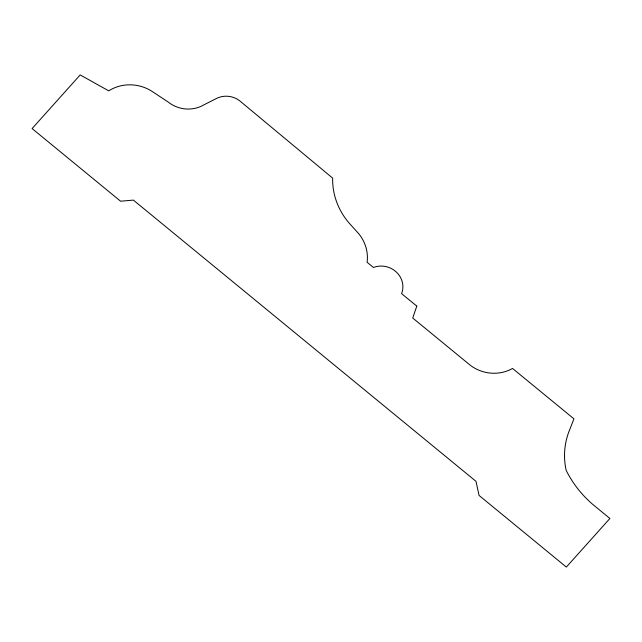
<?xml version="1.0" encoding="UTF-8"?>
<svg xmlns="http://www.w3.org/2000/svg" width="642" height="642" viewBox="0 0 642 642"><rect width="100%" height="100%" fill="white"/><g stroke="black" fill="none" stroke-linecap="round" stroke-linejoin="round"><path stroke-width="0.96" d="M416.794 306.114L412.718 318.015L469.687 364.776A37.204 35.069 16.9 0 0 512.549 368.452L573.948 418.849L568.82 431.922A74.897 70.604 16.9 0 0 566.188 470.409A109.646 103.362 16.9 0 0 592.807 504.452L609.9 518.479L566.34 567.079L479.076 495.447L475.979 481.323L133.367 200.103L120.608 201.219L32.1 128.569L80.186 74.921L108.723 90.851A39.042 36.803 16.9 0 1 153.141 92.095L168.019 101.918A30.567 28.818 16.9 0 0 203.819 104.887L216.458 98.475A21.234 20.022 16.9 0 1 239.49 100.633L332.652 178.115A70.419 66.375 16.9 0 0 351.262 225.446L358.372 233.295A39.868 37.581 16.9 0 1 367.096 262.273L373.419 267.473A21.17 19.95 16.9 0 1 396.283 271.991A21.17 19.95 16.9 0 1 401.603 293.651L416.794 306.114"/></g></svg>
